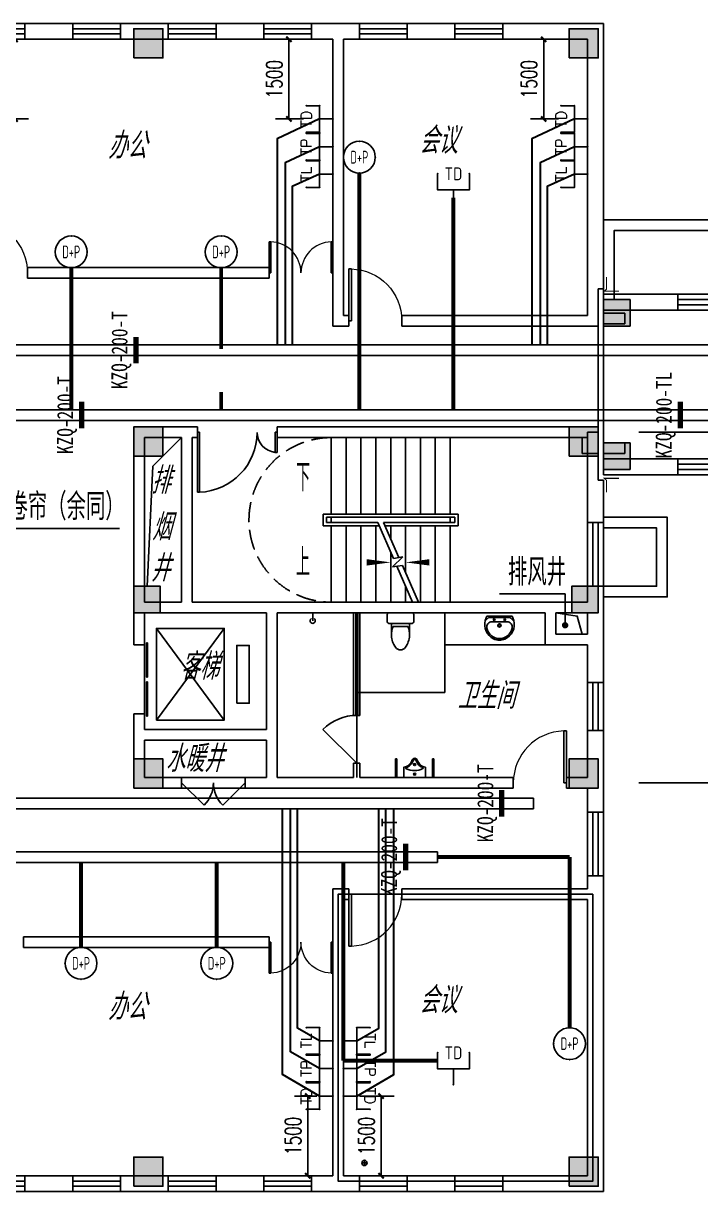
# Model space of a CAD drawing. Extents: x 1398449 to 2142961, y 256969 to 1032940.
# Drawn here: x 1615961 to 1628720, y 708669 to 730669 of the extents above; entities that cross this region are included whole.
import ezdxf
from ezdxf.enums import TextEntityAlignment as Align

# ---------------------------------------------------------------- set-up
doc = ezdxf.new("R2010")
doc.units = 0
doc.header["$LTSCALE"] = 1500
doc.header["$PDSIZE"] = 50
doc.linetypes.add('DASH', pattern=[0.35, 0.25, -0.1])
for name, color, linetype in [('1-建筑底图', 8, 'Continuous'), ('CABLETRAY_PDS', 6, 'Continuous'), ('EQUIP-通讯', 3, 'Continuous'), ('TEL_DIM', 3, 'Continuous'), ('WIRE-综合布线', 5, 'Continuous'), ('光纤点位', 3, 'Continuous'), ('内网桥架', 1, 'Continuous'), ('抗震支吊架', 2, 'Continuous'), ('排水', 153, 'Continuous'), ('洁具', 7, 'Continuous'), ('红机电话', 3, 'Continuous'), ('蓝机电话', 3, 'Continuous')]:
    doc.layers.add(name, color=color, linetype=linetype)
doc.layers.add('内网线路', color=1, linetype='Continuous', lineweight=30)
doc.styles.add('_TCH_DIM', font='SIMPLEX', dxfattribs={"bigfont": 'GBCBIG'})
doc.styles.add('_TCH_DIM_T3', font='SIMPLEX', dxfattribs={"width": 0.705882, "bigfont": 'GBCBIG'})
doc.styles.add('_TEL_ATTDEF', font='GBENOR', dxfattribs={"width": 0.8, "height": 3, "bigfont": 'GBCBIG'})
doc.styles.add('_TEL_DIM', font='SIMPLEX', dxfattribs={"width": 0.8, "height": 3.5, "bigfont": 'HZTXT'})
doc.styles.add('A_DIM', font='simplex.shx', dxfattribs={"width": 0.7, "bigfont": 'gbcbig.shx'})
doc.styles.add('kzcad', font='', dxfattribs={"width": 0.8})
doc.styles.get("Standard").update_dxf_attribs({"font": 'gbeitc.shx', "bigfont": 'gbcbig.shx'})
doc.styles.get('kzcad').set_extended_font_data('SimSun')
doc.linetypes.add('JIEDI', pattern='A,1.25,-0.25,0.25,-0.25,0.625,["/",Standard,S=0.6,R=0,X=0,Y=-0.3],0.625,-0.25,0.25,-0.25', length=4)
doc.dimstyles.new('_TCH_ARCH&&100', dxfattribs={"dimtxt": 297.5, "dimasz": 100, "dimexe": 250, "dimexo": 300, "dimgap": 126.25, "dimtad": 1, "dimdec": 0, "dimzin": 0, "dimdsep": 46, "dimtxsty": '_TCH_DIM_T3', "dimblk": 'ARCHTICK', "dimcen": 0.09, "dimclrt": 7, "dimazin": 2, "dimtfac": 1, "dimtdec": 0, "dimtix": 1, "dimtmove": 2, "dimatfit": 3, "dimfxl": 1, "dimtolj": 1, "dimtzin": 0, "dimarcsym": 0})

# ---------------------------------------------------------------- blocks, each defined once
blk = doc.blocks.new('JB-LinYuTou')
blk.add_line((0, 0), (0, -150))
blk.add_arc((0, -150), 50, 120, 60)
blk = doc.blocks.new('_E6')
for p, q in [((240, 0), (-240, 0)), ((-237, 0), (239, 0)), ((240, 0), (270, -79)), ((-213, -36), (-271, -91)), ((-240, 0), (-270, -79)), ((-179, -23), (181, -23)), ((141, -105), (-141, -105)), ((-141, -105), (141, -105)), ((217, -37), (274, -95))]:
    blk.add_line(p, q)
for centre, radius in [((-99, -65), 16.3), ((2, -172), 31.6), ((2, -172), 23), ((101, -65), 16.3)]:
    blk.add_circle(centre, radius)
for centre, radius, start, end in [((28, -152), 307, 166.1751, 244.7296), ((-141, -205), 100, 90, 190.5602), ((-179, -73), 50, 90, 133.181), ((-28, -152), 307, 297.0639, 13.8249), ((141, -205), 100, 349.4398, 90), ((181, -73), 50, 44.5607, 90), ((0, -179), 243, 190.5602, 349.4398), ((0, -201), 250, 245.8071, 296.4628), ((28, -152), 307, 266.589, 266.5936)]:
    blk.add_arc(centre, radius, start, end)
at = {"width": 0.8, "flags": 9}
for tag in ['XSIZE', 'YSIZE']:
    blk.add_attdef(tag, (0, 0), '', height=0.5, dxfattribs=at)
blk = doc.blocks.new('ng')
at = {"layer": '排水'}
for p, q in [((345991, 781358), (346091, 781358)), ((346041, 781408), (346041, 781308))]:
    blk.add_line(p, q, dxfattribs=at)
blk.add_circle((346041, 781358), 50, dxfattribs=at)
blk = doc.blocks.new('雨水管222')
at = {"layer": '排水', "xscale": -1}
blk.add_blockref('ng', (899378, -478997), dxfattribs=at)
blk = doc.blocks.new('$plan$00002826')
at = {"layer": '洁具', "color": 7}
blk.add_line((-260, -140), (-260, 140), dxfattribs=at)
at = {"layer": '洁具'}
blk.add_line((-200, 170), (-200, -170), dxfattribs=at)
blk.add_lwpolyline([(-650, 92, 0.537872), (-650, -92, 0.149947), (-430, -170), (-200, -170), (-200, -220, 0.414214), (-170, -250), (-30, -250, 0.414214), (0, -220), (0, 220, 0.414214), (-30, 250), (-170, 250, 0.414214), (-200, 220), (-200, 170), (-430, 170, 0.149947)], format="xyb", close=True, dxfattribs=at)
at = {"layer": '洁具', "color": 7}
for centre, start, end in [((-413, -227), 67.4505, 91.4725), ((-413, 227), 268.6339, 292.5495)]:
    blk.add_arc(centre, 398, start, end, dxfattribs=at)
blk = doc.blocks.new('$TCHSYS$WIN2D')
for p, q in [((-0.5, 0.5), (0.5, 0.5)), ((-0.5, 0.5), (-0.5, -0.5)), ((0.5, 0.5), (0.5, -0.5)), ((0.5, 0.1667), (-0.5, 0.1667)), ((0.5, -0.1667), (-0.5, -0.1667)), ((-0.5, -0.5), (0.5, -0.5))]:
    blk.add_line(p, q)
blk = doc.blocks.new('$DorLib2D$00000001')
for p, q in [((0.45, 0.975), (0.5, 0.975)), ((0.45, 0), (0.45, 0.975)), ((0.5, 0), (0.5, 0.975)), ((0.5, 0), (0.45, 0))]:
    blk.add_line(p, q)
at = {"lineweight": 13}
blk.add_arc((0.475, 0), 0.975, 91.4693, 180, dxfattribs=at)
blk = doc.blocks.new('$DorLib2D$00000225')
at = {"color": 0}
for p, q in [((0.475, -0.001), (0.475, 0.752)), ((0.475, 0.752), (0.5, 0.752)), ((0.5, -0.001), (0.5, 0.752)), ((-0.5, 0), (-0.5, 0.252)), ((-0.475, 0.252), (-0.5, 0.252)), ((-0.475, 0), (-0.475, 0.252)), ((-0.475, 0), (-0.5, 0)), ((0.475, -0.001), (0.5, -0.001))]:
    blk.add_line(p, q, dxfattribs=at)
for centre, radius, start, end in [((0.505, -0.002), 0.755, 92.2493, 179.7238), ((-0.501, 0.003), 0.251, 359.7899, 84.0974)]:
    blk.add_arc(centre, radius, start, end, dxfattribs=at)
blk = doc.blocks.new('$DorLib2D$00000002')
for p, q in [((-0.5, 0), (-0.5, 0.4875)), ((-0.475, 0.4875), (-0.5, 0.4875)), ((-0.475, 0), (-0.475, 0.4875)), ((0.475, 0), (0.475, 0.4875)), ((0.475, 0.4875), (0.5, 0.4875)), ((0.5, 0), (0.5, 0.4875)), ((-0.5, 0), (-0.475, 0)), ((0.5, 0), (0.475, 0))]:
    blk.add_line(p, q)
at = {"lineweight": 13}
for centre, start, end in [((-0.4875, 0), 0, 88.53072), ((0.4875, 0), 91.46928, 180)]:
    blk.add_arc(centre, 0.4875, start, end, dxfattribs=at)
blk = doc.blocks.new('$DorLib2D$00000116')
at = {"color": 0}
for p, q in [((-0.5, 0), (-0.146, 0.354)), ((0.5, 0), (0.146, 0.354))]:
    blk.add_line(p, q, dxfattribs=at)
for centre, start, end in [((-0.5, 0), 0, 45), ((0.5, 0), 135, 180)]:
    blk.add_arc(centre, 0.5, start, end, dxfattribs=at)
blk = doc.blocks.new('$DORLIB2D$00000127')
at = {"color": 0}
for points in [[(-0.533, 0.795), (-0.533, 0.69)], [(-0.033, 0.795), (-0.533, 0.795)], [(-0.033, 0.69), (-0.533, 0.69)], [(-0.033, 0.795), (-0.033, 0.69)], [(0.533, 0.795), (0.033, 0.795)], [(0.033, 0.795), (0.033, 0.69)], [(0.533, 0.69), (0.033, 0.69)], [(0.533, 0.795), (0.533, 0.69)], [(0.5, 0.5), (-0.5, 0.5)]]:
    blk.add_lwpolyline(points, dxfattribs=at)
blk = doc.blocks.new('$lvtry$00000222')
at = {"color": 0, "elevation": 0}
blk.add_lwpolyline([(-205, -191), (-205, 0), (205, 0), (205, -191, 0.268068), (51, -323, -0.317765), (0, -360, -0.317765), (-51, -323, 0.268068)], format="xyb", close=True, dxfattribs=at)
at = {"color": 0}
for centre in [(0, -60, 0), (0, -242, 0)]:
    blk.add_circle(centre, 20, dxfattribs=at)
for centre, radius, start, end in [((-152, -175, 0), 10, 114.1084, 248.1394), ((5, -526, 0), 395, 66.6675, 114.1084), ((-243, -401, 0), 233, 19.2639, 68.1394), ((243, -401, 0), 233, 110.4941, 160.7361), ((158, -173, 0), 10, 290.4941, 66.6675), ((0, -316, 0), 24, 199.2639, 269.4998), ((0, -316, 0), 24, 270.5002, 340.7361)]:
    blk.add_arc(centre, radius, start, end, dxfattribs=at)
for p in [(0, -60, 0), (0, -242, 0)]:
    blk.add_point(p, dxfattribs=at)
blk = doc.blocks.new('$DorLib2D$00000114')
at = {"color": 0}
blk.add_line((0.5, 0), (-0.207, 0.707), dxfattribs=at)
blk.add_arc((0.5, 0), 1, 135, 180, dxfattribs=at)
blk = doc.blocks.new('1-二层建筑底图')
at = {"layer": '1-建筑底图'}
h = blk.add_hatch(color=256, dxfattribs=at)
h.dxf.hatch_style = 1
h.paths.add_polyline_path([(1618041, 730019.3), (1618591, 730019.3), (1618591, 730569.3), (1618041, 730569.3)])
h = blk.add_hatch(color=256, dxfattribs=at)
h.dxf.hatch_style = 1
h.paths.add_polyline_path([(1626241, 730019.3), (1626791, 730019.3), (1626791, 730569.3), (1626241, 730569.3)])
h = blk.add_hatch(color=256, dxfattribs=at)
h.dxf.hatch_style = 1
h.paths.add_polyline_path([(1626891, 724969.3), (1627391, 724969.3), (1627391, 725469.3), (1626891, 725469.3)])
h = blk.add_hatch(color=256, dxfattribs=at)
h.dxf.hatch_style = 1
h.paths.add_polyline_path([(1618041, 722519.3), (1618591, 722519.3), (1618591, 723069.3), (1618041, 723069.3)])
h = blk.add_hatch(color=256, dxfattribs=at)
h.dxf.hatch_style = 1
h.paths.add_polyline_path([(1626241, 722519.3), (1626791, 722519.3), (1626791, 723069.3), (1626241, 723069.3)])
h = blk.add_hatch(color=256, dxfattribs=at)
h.dxf.hatch_style = 1
h.paths.add_polyline_path([(1626891, 722269.3), (1627391, 722269.3), (1627391, 722769.3), (1626891, 722769.3)])
h = blk.add_hatch(color=256, dxfattribs=at)
h.dxf.hatch_style = 1
h.paths.add_polyline_path([(1618041, 719569.3), (1618541, 719569.3), (1618541, 720069.3), (1618041, 720069.3)])
h = blk.add_hatch(color=256, dxfattribs=at)
h.dxf.hatch_style = 1
h.paths.add_polyline_path([(1626291, 719569.3), (1626791, 719569.3), (1626791, 720069.3), (1626291, 720069.3)])
h = blk.add_hatch(color=256, dxfattribs=at)
h.dxf.hatch_style = 1
h.paths.add_polyline_path([(1618041, 716269.3), (1618591, 716269.3), (1618591, 716819.3), (1618041, 716819.3)])
h = blk.add_hatch(color=256, dxfattribs=at)
h.dxf.hatch_style = 1
h.paths.add_polyline_path([(1626241, 716269.3), (1626791, 716269.3), (1626791, 716819.3), (1626241, 716819.3)])
h = blk.add_hatch(color=256, dxfattribs=at)
h.dxf.hatch_style = 1
h.paths.add_polyline_path([(1618041, 708769.3), (1618591, 708769.3), (1618591, 709319.3), (1618041, 709319.3)])
h = blk.add_hatch(color=256, dxfattribs=at)
h.dxf.hatch_style = 1
h.paths.add_polyline_path([(1626241, 708769.3), (1626791, 708769.3), (1626791, 709319.3), (1626241, 709319.3)])
for p, q in [((1616891, 730669.3), (1615991, 730669.3)), ((1615991, 730669.3), (1615991, 730369.3)), ((1616891, 730369.3), (1616891, 730669.3)), ((1618691, 730669.3), (1617791, 730669.3)), ((1617791, 730669.3), (1617791, 730369.3)), ((1618691, 730369.3), (1618691, 730669.3)), ((1620491, 730669.3), (1619591, 730669.3)), ((1619591, 730669.3), (1619591, 730369.3)), ((1620491, 730369.3), (1620491, 730669.3)), ((1621891, 730669.3), (1621391, 730669.3)), ((1621391, 730669.3), (1621391, 730369.3)), ((1622291, 730669.3), (1621891, 730669.3)), ((1622291, 730369.3), (1622291, 730669.3)), ((1624091, 730669.3), (1623191, 730669.3)), ((1623191, 730669.3), (1623191, 730369.3)), ((1624091, 730369.3), (1624091, 730669.3)), ((1626891, 730669.3), (1624991, 730669.3)), ((1624991, 730669.3), (1624991, 730369.3)), ((1626891, 725669.3), (1626891, 730669.3)), ((1615991, 730369.3), (1616891, 730369.3)), ((1617791, 730369.3), (1618691, 730369.3)), ((1619591, 730369.3), (1620491, 730369.3)), ((1621391, 730369.3), (1621791, 730369.3)), ((1621791, 726069.3), (1621791, 730369.3)), ((1621991, 730369.3), (1622291, 730369.3)), ((1621991, 725969.3), (1621991, 730369.3)), ((1623191, 730369.3), (1624091, 730369.3)), ((1624991, 730369.3), (1626591, 730369.3)), ((1626591, 725669.3), (1626591, 730369.3)), ((1620591, 726069.3), (1616038.2, 726069.3)), ((1616038.2, 726069.3), (1616038.2, 725869.3)), ((1620591, 725869.3), (1620591, 726069.3)), ((1621791, 726069.3), (1621791, 725869.3)), ((1616038.2, 725869.3), (1620591, 725869.3)), ((1621791, 724969.3), (1621791, 725869.3)), ((1621991, 725169.3), (1621991, 725969.3)), ((1626591, 725669.3), (1626591, 725169.3)), ((1626791, 725669.3), (1626791, 724969.3)), ((1626791, 725669.3), (1626891, 725669.3)), ((1628291, 725569.3), (1626891, 725569.3)), ((1626891, 725569.3), (1626891, 725269.3)), ((1628291, 725269.3), (1628291, 725569.3)), ((1622091, 725169.3), (1621991, 725169.3)), ((1622091, 724969.3), (1622091, 725169.3)), ((1626591, 725169.3), (1623091, 725169.3)), ((1623091, 725169.3), (1623091, 724969.3)), ((1626891, 725269.3), (1628291, 725269.3)), ((1627291, 725209.3), (1626891, 725209.3)), ((1626891, 725009.3), (1626891, 725209.3)), ((1627291, 725009.3), (1627291, 725209.3)), ((1621791, 724969.3), (1622091, 724969.3)), ((1623091, 724969.3), (1626791, 724969.3)), ((1626791, 723069.3), (1626791, 725010.9)), ((1627291, 725009.3), (1626891, 725009.3)), ((1626891, 724969.3), (1626891, 722769.3)), ((1619041, 723069.3), (1618041, 723069.3)), ((1618041, 719669.3), (1618041, 723069.3)), ((1619241, 723069.3), (1619041, 723069.3)), ((1619241, 722869.3), (1619241, 723069.3)), ((1626791, 723069.3), (1620741, 723069.3)), ((1620741, 723069.3), (1620741, 722869.3)), ((1626791, 722969.3), (1626591, 722969.3)), ((1626591, 722969.3), (1626591, 722069.3)), ((1626791, 722969.3), (1626591, 722969.3)), ((1626791, 723069.3), (1626791, 722069.3)), ((1626791, 722769.3), (1626791, 722969.3)), ((1627555.9, 722969.3), (1629055.9, 722969.3)), ((1618941, 722869.3), (1618241, 722869.3)), ((1618241, 719769.3), (1618241, 722869.3)), ((1618941, 719769.3), (1618941, 722869.3)), ((1619141, 719769.3), (1619141, 722869.3)), ((1619141, 722869.3), (1619241, 722869.3)), ((1620741, 722869.3), (1626491, 722869.3)), ((1624001, 722869.3), (1621761, 722869.3)), ((1621761, 721429.3), (1621761, 722869.3)), ((1622041, 721429.3), (1622041, 722869.3)), ((1622321, 721429.3), (1622321, 722869.3)), ((1622601, 721429.3), (1622601, 722869.3)), ((1622881, 721429.3), (1622881, 722869.3)), ((1623161, 721429.3), (1623161, 722869.3)), ((1623441, 721429.3), (1623441, 722869.3)), ((1623721, 721429.3), (1623721, 722869.3)), ((1624001, 721429.3), (1624001, 722869.3)), ((1626591, 722869.3), (1624001, 722869.3)), ((1624001, 722869.3), (1624001, 721429.3)), ((1626491, 722569.3), (1626491, 722869.3)), ((1626591, 719769.3), (1626591, 722869.3)), ((1626791, 722769.3), (1626791, 722769.3)), ((1626791, 722769.3), (1626791, 722569.3)), ((1626891, 722769.3), (1627291, 722769.3)), ((1626891, 722769.3), (1626891, 722569.3)), ((1627291, 722769.3), (1627291, 722569.3)), ((1626491, 722569.3), (1626791, 722569.3)), ((1626891, 722569.3), (1627291, 722569.3)), ((1628291, 722469.3), (1626891, 722469.3)), ((1626891, 722469.3), (1626891, 722169.3)), ((1628291, 722169.3), (1628291, 722469.3)), ((1626591, 722069.3), (1626591, 721269.3)), ((1626891, 722069.3), (1626791, 722069.3)), ((1626891, 722169.3), (1628291, 722169.3)), ((1626891, 721269.3), (1626891, 722069.3)), ((1621611, 721429.3), (1621611, 721209.3)), ((1624151, 721429.3), (1621611, 721429.3)), ((1624151, 721209.3), (1624151, 721429.3)), ((1621611, 721209.3), (1622664.7, 721209.3)), ((1621671, 721369.3), (1621671, 721269.3)), ((1624091, 721369.3), (1621671, 721369.3)), ((1621671, 721269.3), (1622638.4, 721269.3)), ((1624001, 721369.3), (1621761, 721369.3)), ((1621761, 721269.3), (1621761, 721369.3)), ((1621761, 721269.3), (1622638.4, 721269.3)), ((1621761, 721209.3), (1621761, 719769.3)), ((1622041, 721209.3), (1622041, 719769.3)), ((1622321, 721209.3), (1622321, 719769.3)), ((1622601, 721209.3), (1622601, 719769.3)), ((1622638.4, 721269.3), (1622933.8, 720593.9)), ((1622747.6, 721269.3), (1624001, 721269.3)), ((1622747.6, 721269.3), (1623036.2, 720609.4)), ((1622747.6, 721269.3), (1624091, 721269.3)), ((1622773.8, 721209.3), (1624151, 721209.3)), ((1622881, 721209.3), (1622881, 720964.3)), ((1623161, 721209.3), (1623161, 720324)), ((1623441, 721209.3), (1623441, 719769.3)), ((1623721, 721209.3), (1623721, 719769.3)), ((1624001, 721369.3), (1624001, 721269.3)), ((1624001, 721209.3), (1624001, 719769.3)), ((1624001, 721209.3), (1624001, 719769.3)), ((1624091, 721269.3), (1624091, 721369.3)), ((1626591, 721269.3), (1626891, 721269.3)), ((1615620.8, 721159.6), (1617771.5, 721159.6)), ((1622881, 720714.7), (1622881, 719769.3)), ((1623110.2, 720620.6), (1622915.5, 720435.1)), ((1622933.8, 720593.9), (1623110.2, 720620.6)), ((1622915.5, 720435.1), (1623100.2, 720463.1)), ((1622997.8, 720447.5), (1623294.4, 719769.3)), ((1623100.2, 720463.1), (1623403.5, 719769.3)), ((1623161, 720074.4), (1623161, 719769.3)), ((1626891, 720069.3), (1626591, 720069.3)), ((1626591, 720069.3), (1626591, 719769.3)), ((1626891, 719669.3), (1626891, 720069.3)), ((1626166.9, 719925.5), (1624931.8, 719925.5)), ((1626166.9, 719334.3), (1626166.9, 719925.5)), ((1618041, 719669.3), (1618041, 718963.8)), ((1618941, 719769.3), (1618241, 719769.3)), ((1620641, 719769.3), (1619141, 719769.3)), ((1622241, 719769.3), (1620641, 719769.3)), ((1621761, 719769.3), (1623294.4, 719769.3)), ((1625891, 719769.3), (1622241, 719769.3)), ((1623403.5, 719769.3), (1624001, 719769.3)), ((1624001, 719769.3), (1626591, 719769.3)), ((1626591, 719769.3), (1625891, 719769.3)), ((1626891, 719069.3), (1626891, 719669.3)), ((1619041, 719569.3), (1618241, 719569.3)), ((1618241, 718963.8), (1618241, 719569.3)), ((1620541, 719569.3), (1619041, 719569.3)), ((1620541, 717369.3), (1620541, 719569.3)), ((1620741, 717269.3), (1620741, 719569.3)), ((1622181, 719569.3), (1620741, 719569.3)), ((1622301, 719569.3), (1622181, 719569.3)), ((1622241, 719569.3), (1622241, 716469.3)), ((1625791, 719569.3), (1622301, 719569.3)), ((1623901, 718069.3), (1623901, 719569.3)), ((1625791, 718969.3), (1625791, 719569.3)), ((1625991, 719169.3), (1625991, 719569.3)), ((1626591, 719569.3), (1625991, 719569.3)), ((1626591, 719169.3), (1626591, 719569.3)), ((1619746, 717547.7), (1618466, 719274.2)), ((1618466, 717547.7), (1619746, 719274.2)), ((1618041, 718963.8), (1618241, 718963.8)), ((1626591, 718969.3), (1625791, 718969.3)), ((1626591, 719169.3), (1625991, 719169.3)), ((1626591, 718969.3), (1626591, 718256.1)), ((1626891, 718256.1), (1626891, 719069.3)), ((1626591, 718256.1), (1626891, 718256.1)), ((1623901, 718069.3), (1622241, 718069.3)), ((1618241, 717663.8), (1618041, 717663.8)), ((1618041, 717663.8), (1618041, 717269.3)), ((1618241, 717369.3), (1618241, 717663.8)), ((1618041, 716269.3), (1618041, 717269.3)), ((1620541, 717369.3), (1618241, 717369.3)), ((1620741, 716469.3), (1620741, 717269.3)), ((1626891, 717356.1), (1626591, 717356.1)), ((1626591, 717356.1), (1626591, 716469.3)), ((1626891, 716369.3), (1626891, 717356.1)), ((1618241, 716469.3), (1618241, 717169.3)), ((1620541, 717169.3), (1618241, 717169.3)), ((1620541, 716469.3), (1620541, 717169.3)), ((1622970.4, 716469.3), (1622970.4, 716819.3)), ((1622970.4, 716819.3), (1622995.4, 716819.3)), ((1622995.4, 716469.3), (1622995.4, 716819.3)), ((1623670.4, 716469.3), (1623670.4, 716819.3)), ((1623670.4, 716819.3), (1623695.4, 716819.3)), ((1623695.4, 716469.3), (1623695.4, 716819.3)), ((1622301, 716737.4), (1622181, 716737.4)), ((1622181, 716737.4), (1622181, 716469.3)), ((1622301, 716469.3), (1622301, 716737.4)), ((1618941, 716469.3), (1618241, 716469.3)), ((1620141, 716469.3), (1618941, 716469.3)), ((1618941, 716269.3), (1618941, 716469.3)), ((1620541, 716469.3), (1620141, 716469.3)), ((1620141, 716469.3), (1620141, 716269.3)), ((1622181, 716469.3), (1620741, 716469.3)), ((1625191, 716469.3), (1622301, 716469.3)), ((1622970.4, 716469.3), (1622995.4, 716469.3)), ((1623670.4, 716469.3), (1623695.4, 716469.3)), ((1625191, 716269.3), (1625191, 716469.3)), ((1626591, 716469.3), (1626191, 716469.3)), ((1626191, 716469.3), (1626191, 716269.3)), ((1626891, 715813.4), (1626891, 716369.3)), ((1627555.9, 716369.3), (1629055.9, 716369.3)), ((1618041, 716269.3), (1618941, 716269.3)), ((1620141, 716269.3), (1618941, 716269.3)), ((1620141, 716269.3), (1620641, 716269.3)), ((1622241, 716269.3), (1620641, 716269.3)), ((1622241, 716269.3), (1625191, 716269.3)), ((1626191, 716269.3), (1626591, 716269.3)), ((1626591, 716269.3), (1626591, 715813.4)), ((1626591, 715813.4), (1626891, 715813.4)), ((1626891, 714613.4), (1626591, 714613.4)), ((1626591, 714613.4), (1626591, 714369.3)), ((1626891, 714269.3), (1626891, 714613.4)), ((1622091, 714369.3), (1621791, 714369.3)), ((1621791, 714369.3), (1621791, 713469.3)), ((1622091, 714169.3), (1622091, 714369.3)), ((1626591, 714369.3), (1623091, 714369.3)), ((1623091, 714369.3), (1623091, 714169.3)), ((1621991, 714169.3), (1622091, 714169.3)), ((1621991, 714169.3), (1621991, 713369.3)), ((1623091, 714169.3), (1626591, 714169.3)), ((1626591, 708969.3), (1626591, 714169.3)), ((1626891, 708669.3), (1626891, 714269.3)), ((1620591, 713469.3), (1615960.6, 713469.3)), ((1615960.6, 713469.3), (1615960.6, 713269.3)), ((1620591, 713269.3), (1620591, 713469.3)), ((1621791, 713469.3), (1621791, 713269.3)), ((1615960.6, 713269.3), (1620591, 713269.3)), ((1621791, 713269.3), (1621791, 708969.3)), ((1621991, 713369.3), (1621991, 708969.3)), ((1616891, 708969.3), (1615991, 708969.3)), ((1615991, 708969.3), (1615991, 708669.3)), ((1616891, 708669.3), (1616891, 708969.3)), ((1618691, 708969.3), (1617791, 708969.3)), ((1617791, 708969.3), (1617791, 708669.3)), ((1618691, 708669.3), (1618691, 708969.3)), ((1620491, 708969.3), (1619591, 708969.3)), ((1619591, 708969.3), (1619591, 708669.3)), ((1620491, 708669.3), (1620491, 708969.3)), ((1621791, 708969.3), (1621391, 708969.3)), ((1621391, 708969.3), (1621391, 708669.3)), ((1622291, 708969.3), (1621991, 708969.3)), ((1622291, 708669.3), (1622291, 708969.3)), ((1624091, 708969.3), (1623191, 708969.3)), ((1623191, 708969.3), (1623191, 708669.3)), ((1624091, 708669.3), (1624091, 708969.3)), ((1626591, 708969.3), (1624991, 708969.3)), ((1624991, 708969.3), (1624991, 708669.3)), ((1615991, 708669.3), (1616891, 708669.3)), ((1617791, 708669.3), (1618691, 708669.3)), ((1619591, 708669.3), (1620491, 708669.3)), ((1621391, 708669.3), (1621891, 708669.3)), ((1621891, 708669.3), (1622291, 708669.3)), ((1623191, 708669.3), (1624091, 708669.3)), ((1624991, 708669.3), (1626891, 708669.3))]:
    blk.add_line(p, q, dxfattribs=at)
for points in [[(1618041, 730019.3), (1618591, 730019.3), (1618591, 730569.3), (1618041, 730569.3)], [(1626241, 730019.3), (1626791, 730019.3), (1626791, 730569.3), (1626241, 730569.3)], [(1626891, 724969.3), (1627391, 724969.3), (1627391, 725469.3), (1626891, 725469.3)], [(1618041, 722519.3), (1618591, 722519.3), (1618591, 723069.3), (1618041, 723069.3)], [(1626241, 722519.3), (1626791, 722519.3), (1626791, 723069.3), (1626241, 723069.3)], [(1626891, 722269.3), (1627391, 722269.3), (1627391, 722769.3), (1626891, 722769.3)], [(1618041, 719569.3), (1618541, 719569.3), (1618541, 720069.3), (1618041, 720069.3)], [(1626291, 719569.3), (1626791, 719569.3), (1626791, 720069.3), (1626291, 720069.3)], [(1618466, 717547.7), (1618466, 719274.2), (1619746, 719274.2), (1619746, 717547.7)], [(1619981, 717867.7), (1619981, 718954.2), (1620216, 718954.2), (1620216, 717867.7)], [(1618041, 716269.3), (1618591, 716269.3), (1618591, 716819.3), (1618041, 716819.3)], [(1626241, 716269.3), (1626791, 716269.3), (1626791, 716819.3), (1626241, 716819.3)], [(1626691, 714269.3), (1621891, 714269.3), (1621891, 708869.3), (1626691, 708869.3)], [(1618041, 708769.3), (1618591, 708769.3), (1618591, 709319.3), (1618041, 709319.3)], [(1626241, 708769.3), (1626791, 708769.3), (1626791, 709319.3), (1626241, 709319.3)]]:
    blk.add_lwpolyline(points, close=True, dxfattribs=at)
for points in [[(1634291, 725469.3), (1634291, 726969.3), (1626891, 726969.3), (1626891, 725469.3)], [(1634091, 725469.3), (1634091, 726769.3), (1627091, 726769.3), (1627091, 725469.3)], [(1618291, 720069.3), (1618402.2, 722333.5), (1618941, 722869.3)], [(1626891, 719869.3), (1628091, 719869.3), (1628091, 721369.3), (1626891, 721369.3)], [(1626891, 720069.3), (1627891, 720069.3), (1627891, 721169.3), (1626891, 721169.3)], [(1625791, 719569.3), (1625791, 718969.3), (1623901, 718969.3), (1623901, 719569.3)], [(1626491, 719169.3), (1626394.8, 719509.1), (1625991, 719569.3)]]:
    blk.add_lwpolyline(points, dxfattribs=at)
at = {"layer": '1-建筑底图', "const_width": 20}
for points in [[(1626947.1, 725890.4), (1626947.1, 725663.5), (1626903.8, 725625.9), (1626947.1, 725626), (1627183.1, 725626)], [(1626947.1, 721837.3), (1626947.1, 722064.2), (1626903.8, 722101.8), (1626947.1, 722101.7), (1627183.1, 722101.7)]]:
    blk.add_lwpolyline(points, dxfattribs=at)
at = {"layer": '1-建筑底图'}
for points in [[(1621621, 722119.3, 0, 0, 0), (1625296, 722119.3, 0, 0, 0), (1625296, 720519.3, 0, 0, 0), (1623161, 720519.3, 0, 120, 0), (1623611, 720519.3, 0, 0, 0)], [(1621621, 720519.3, 0, 0, 0), (1622881, 720519.3, 0, 120, 0), (1622431, 720519.3, 0, 0, 0)]]:
    blk.add_lwpolyline(points, format="xyseb", dxfattribs=at)
at = {"layer": '1-建筑底图', "const_width": 60}
blk.add_lwpolyline([(1626166.9, 719304.3, 1), (1626166.9, 719364.3, 1)], format="xyb", close=True, dxfattribs=at)
at = {"layer": '1-建筑底图', "linetype": 'DASH'}
blk.add_arc((1621761, 721319.3), 1550, 90, 270, dxfattribs=at)
at = {"layer": '1-建筑底图'}
for name, p, xscale, yscale, zscale, rotation in [('$TCHSYS$WIN2D', (1615541, 730519.3), 900, 300, 900, 180), ('$TCHSYS$WIN2D', (1617341, 730519.3), 900, 300, 900, 180), ('$TCHSYS$WIN2D', (1619141, 730519.3), 900, 300, 900, 180), ('$TCHSYS$WIN2D', (1620941, 730519.3), 900, 300, 900, 180), ('$TCHSYS$WIN2D', (1622741, 730519.3), 900, 300, 900, 180), ('$TCHSYS$WIN2D', (1624541, 730519.3), 900, 300, 900, 180), ('$TCHSYS$WIN2D', (1630741, 725419.3), -4900.000000000058, 300, -4900.000000000058, 179.9999999898613), ('$DorLib2D$00000225', (1619991, 722969.3), 1500, 1500, 200, 180), ('$TCHSYS$WIN2D', (1630741, 722319.3), -4900.000003879715, 300, 4900.000003879715, 179.9999999207205), ('$TCHSYS$WIN2D', (1626741, 720669.3), 1200, 300, 1200, 90), ('$TCHSYS$WIN2D', (1622241, 718603.4), 1931.930024386034, 120, 1931.930024386034, 90), ('$DORLIB2D$00000127', (1618141, 718313.8), -1300, 200, 200, 270), ('$TCHSYS$WIN2D', (1626741, 717806.1), -900, 300, -900, 90), ('$DorLib2D$00000114', (1622241, 717187.4), -900, 900, -900, 90), ('$DorLib2D$00000116', (1619541, 716369.3), 1200, 1200, 200, 180.0000000000026), ('$TCHSYS$WIN2D', (1626741, 715213.4), -1200, 300, 1200, 270), ('$DorLib2D$00000001', (1622591, 714269.3), 1000, 1000, 1000, 180), ('$DorLib2D$00000002', (1621191, 713369.3), -1200, 1200, -1200, 180), ('$TCHSYS$WIN2D', (1615541, 708819.3), 900, 300, -900, 180), ('$TCHSYS$WIN2D', (1617341, 708819.3), 900, 300, -900, 180), ('$TCHSYS$WIN2D', (1619141, 708819.3), 900, 300, -900, 180), ('$TCHSYS$WIN2D', (1620941, 708819.3), 900, 300, -900, 180), ('$TCHSYS$WIN2D', (1622741, 708819.3), 900, 300, -900, 180), ('$TCHSYS$WIN2D', (1624541, 708819.3), 900, 300, -900, 180)]:
    blk.add_blockref(name, p, dxfattribs=dict(at, xscale=xscale, yscale=yscale, zscale=zscale, rotation=rotation))
for name, p in [('雨水管222', (1069049.3, 406849)), ('JB-LinYuTou', (1621411, 719569.3))]:
    blk.add_blockref(name, p, dxfattribs=at)
for name, p, xscale, yscale, zscale in [('$DorLib2D$00000001', (1615538.2, 725969.3), -1000, 1000, 1000), ('$DorLib2D$00000002', (1621191, 725969.3), 1200, 1200, -1200), ('$DorLib2D$00000001', (1622591, 725069.3), -1000, 1000, 1000), ('$DorLib2D$00000001', (1625691, 716369.3), 1000, 1000, -1000)]:
    blk.add_blockref(name, p, dxfattribs=dict(at, xscale=xscale, yscale=yscale, zscale=zscale))
for name, p, rotation in [('$plan$00002826', (1623065.2, 719569.3), 90), ('$lvtry$00000222', (1623332.9, 716469.3, 0), 179.999999999212)]:
    blk.add_blockref(name, p, dxfattribs=dict(at, rotation=rotation))
at = {"layer": '1-建筑底图', "xscale": -1}
blk.add_blockref('_E6', (1624930.8, 719504.9), dxfattribs=at)
at = {"layer": '1-建筑底图'}
for s, p in [('办公', (1617553.2, 728118.6)), ('会议', (1623417, 728218.1)), ('排', (1618364.5, 721810.2)), ('烟', (1618380.4, 720933.5)), ('井', (1618356.5, 720159.9)), ('客梯', (1618915, 718310.9)), ('卫生间', (1624137.9, 717760.2)), ('水暖井', (1618638.4, 716574.7)), ('会议', (1623417, 712028.1)), ('会议', (1623417, 712028.1)), ('办公', (1617553.2, 711900.7))]:
    blk.add_text(s, height=500, dxfattribs=at).set_placement(p)
at = {"layer": '1-建筑底图', "style": 'A_DIM', "width": 0.7}
for s, p in [('下', (1621098.9, 721856.8)), ('上', (1621096, 720256.8))]:
    blk.add_text(s, height=525, dxfattribs=at).set_placement(p)
at = {"layer": '1-建筑底图', "style": '_TCH_DIM'}
for s, p in [('防火卷帘（余同）', (1614951.5, 721317.1)), ('排风井', (1625089.3, 720083))]:
    blk.add_text(s, height=506.38, dxfattribs=at).set_placement(p)
blk = doc.blocks.new('$equip_U$00000080(win7-PC-hzk)')
blk.add_circle((0, 0.5), 0.5)
for p in [(0, 0.999), (-0.5, 0.5), (0.5, 0.5)]:
    blk.add_point(p)
at = {"color": 7, "style": '_TEL_DIM', "width": 0.7}
blk.add_attdef('$TEXT$', text='', height=0.4, dxfattribs=at).set_placement((0, 0.5), align=Align.MIDDLE_CENTER)
at = {"color": 7, "style": '_TEL_DIM', "flags": 1}
for tag in ['A', 'REMARK']:
    blk.add_attdef(tag, text='', height=0.00002, dxfattribs=at).set_placement((0, 0), align=Align.MIDDLE_CENTER)
blk = doc.blocks.new('$equip$00002670')
for p, q in [((-0.5, 0.499), (-0.5, 0.999)), ((0.5, 0.999), (0.5, 0.499)), ((0.5, 0.499), (-0.5, 0.499)), ((0, 0.5), (0, 0))]:
    blk.add_line(p, q)
for p in [(-0.5, 0.999), (0.5, 0.999), (-0.5, 0.499), (0.5, 0.499), (0, 0)]:
    blk.add_point(p)
at = {"color": 7, "style": '_TEL_DIM'}
blk.add_attdef('$TEXT$', text='', height=0.4, dxfattribs=at).set_placement((0, 0.999), align=Align.MIDDLE_CENTER)
at = {"color": 7, "style": '_TEL_DIM', "flags": 1}
blk.add_attdef('A', text='', height=0.000025, dxfattribs=at).set_placement((0, 0), align=Align.MIDDLE_CENTER)
blk = doc.blocks.new('$equip$00001867')
for p, q in [((-0.5, 0.499), (-0.5, 0.999)), ((0.5, 0.999), (0.5, 0.499)), ((0.5, 0.499), (-0.5, 0.499)), ((0, 0.5), (0, 0))]:
    blk.add_line(p, q)
for p in [(-0.5, 0.999), (0.5, 0.999), (-0.5, 0.499), (0.5, 0.499), (0, 0)]:
    blk.add_point(p)
at = {"color": 7, "style": '_TEL_DIM'}
blk.add_attdef('$TEXT$', text='', height=0.4, dxfattribs=at).set_placement((0, 0.999), align=Align.MIDDLE_CENTER)
at = {"color": 7, "style": '_TEL_DIM', "flags": 1}
blk.add_attdef('A', text='', height=0.00002, dxfattribs=at).set_placement((0, 0), align=Align.MIDDLE_CENTER)
blk = doc.blocks.new('_ArchTick')
at = {"color": 0, "linetype": 'ByBlock', "const_width": 0.4}
blk.add_lwpolyline([(-0.5, -0.5), (0.5, 0.5)], dxfattribs=at)
blk = doc.blocks.new('*D1185')
at = {"layer": 'Defpoints', "color": 0, "transparency": 16777216}
for p in [(1620963, 730369), (1621541, 730369), (1621541, 728869)]:
    blk.add_point(p, dxfattribs=at)
at = {"layer": 'TEL_DIM', "color": 0, "lineweight": -2, "transparency": 16777216}
for p, q in [((1621241, 730369), (1620713, 730369)), ((1620963, 728869), (1620963, 730369)), ((1621241, 728869), (1620713, 728869))]:
    blk.add_line(p, q, dxfattribs=at)
at = {"layer": 'TEL_DIM', "color": 0, "lineweight": -2, "transparency": 16777216, "xscale": 100, "yscale": 100, "zscale": 100}
for p, rotation in [((1620963, 730369), 90), ((1620963, 728869), 270)]:
    blk.add_blockref('_ArchTick', p, dxfattribs=dict(at, rotation=rotation))
at = {"layer": 'TEL_DIM', "color": 7, "transparency": 16777216, "insert": (1620688, 729619), "char_height": 297.5, "attachment_point": 5, "rotation": 90, "style": '_TCH_DIM_T3'}
blk.add_mtext('\\A1;1500', dxfattribs=at)
blk = doc.blocks.new('*D1208')
at = {"layer": 'Defpoints', "color": 0, "transparency": 16777216}
for p in [(1621991, 710469), (1622699, 710469), (1621991, 708969)]:
    blk.add_point(p, dxfattribs=at)
at = {"layer": 'TEL_DIM', "color": 0, "lineweight": -2, "transparency": 16777216}
for p, q in [((1622291, 710469), (1622949, 710469)), ((1622699, 708969), (1622699, 710469)), ((1622291, 708969), (1622949, 708969))]:
    blk.add_line(p, q, dxfattribs=at)
at = {"layer": 'TEL_DIM', "color": 0, "lineweight": -2, "transparency": 16777216, "xscale": 100, "yscale": 100, "zscale": 100}
for p, rotation in [((1622699, 710469), 90), ((1622699, 708969), 270)]:
    blk.add_blockref('_ArchTick', p, dxfattribs=dict(at, rotation=rotation))
at = {"layer": 'TEL_DIM', "color": 7, "transparency": 16777216, "insert": (1622424, 709719), "char_height": 297.5, "attachment_point": 5, "rotation": 90, "style": '_TCH_DIM_T3'}
blk.add_mtext('\\A1;1500', dxfattribs=at)
blk = doc.blocks.new('*D1209')
at = {"layer": 'Defpoints', "color": 0, "transparency": 16777216}
for p in [(1621318, 710469), (1621791, 710469), (1621791, 708969)]:
    blk.add_point(p, dxfattribs=at)
at = {"layer": 'TEL_DIM', "color": 0, "lineweight": -2, "transparency": 16777216}
for p, q in [((1621491, 710469), (1621068, 710469)), ((1621318, 708969), (1621318, 710469)), ((1621491, 708969), (1621068, 708969))]:
    blk.add_line(p, q, dxfattribs=at)
at = {"layer": 'TEL_DIM', "color": 0, "lineweight": -2, "transparency": 16777216, "xscale": 100, "yscale": 100, "zscale": 100}
for p, rotation in [((1621318, 710469), 90), ((1621318, 708969), 270)]:
    blk.add_blockref('_ArchTick', p, dxfattribs=dict(at, rotation=rotation))
at = {"layer": 'TEL_DIM', "color": 7, "transparency": 16777216, "insert": (1621043, 709719), "char_height": 297.5, "attachment_point": 5, "rotation": 90, "style": '_TCH_DIM_T3'}
blk.add_mtext('\\A1;1500', dxfattribs=at)
blk = doc.blocks.new('*D1225')
at = {"layer": 'Defpoints', "color": 0, "transparency": 16777216}
for p in [(1614791, 730369), (1615805, 730369), (1614791, 728869)]:
    blk.add_point(p, dxfattribs=at)
at = {"layer": 'TEL_DIM', "color": 0, "lineweight": -2, "transparency": 16777216}
for p, q in [((1615091, 730369), (1616055, 730369)), ((1615805, 728869), (1615805, 730369)), ((1615091, 728869), (1616055, 728869))]:
    blk.add_line(p, q, dxfattribs=at)
at = {"layer": 'TEL_DIM', "color": 0, "lineweight": -2, "transparency": 16777216, "xscale": 100, "yscale": 100, "zscale": 100}
for p, rotation in [((1615805, 730369), 90), ((1615805, 728869), 270)]:
    blk.add_blockref('_ArchTick', p, dxfattribs=dict(at, rotation=rotation))
at = {"layer": 'TEL_DIM', "color": 7, "transparency": 16777216, "insert": (1615530, 729619), "char_height": 297.5, "attachment_point": 5, "rotation": 90, "style": '_TCH_DIM_T3'}
blk.add_mtext('\\A1;1500', dxfattribs=at)
blk = doc.blocks.new('*D1230')
at = {"layer": 'Defpoints', "color": 0, "transparency": 16777216}
for p in [(1625763, 730369), (1626341, 730369), (1626341, 728869)]:
    blk.add_point(p, dxfattribs=at)
at = {"layer": 'TEL_DIM', "color": 0, "lineweight": -2, "transparency": 16777216}
for p, q in [((1626041, 730369), (1625513, 730369)), ((1625763, 728869), (1625763, 730369)), ((1626041, 728869), (1625513, 728869))]:
    blk.add_line(p, q, dxfattribs=at)
at = {"layer": 'TEL_DIM', "color": 0, "lineweight": -2, "transparency": 16777216, "xscale": 100, "yscale": 100, "zscale": 100}
for p, rotation in [((1625763, 730369), 90), ((1625763, 728869), 270)]:
    blk.add_blockref('_ArchTick', p, dxfattribs=dict(at, rotation=rotation))
at = {"layer": 'TEL_DIM', "color": 7, "transparency": 16777216, "insert": (1625488, 729619), "char_height": 297.5, "attachment_point": 5, "rotation": 90, "style": '_TCH_DIM_T3'}
blk.add_mtext('\\A1;1500', dxfattribs=at)

msp = doc.modelspace()

# ---------------------------------------------------------------- linework, layer by layer
at = {"layer": 'CABLETRAY_PDS'}
for p, q in [((1592941, 723392.6), (1641149.5, 723392.6)), ((1641149.5, 723192.6), (1592941, 723192.6)), ((1592941, 715069.3), (1623760.3, 715069.3)), ((1623760.3, 715069.3), (1623760.3, 714869.3)), ((1623760.3, 714869.3), (1592941, 714869.3))]:
    msp.add_line(p, q, dxfattribs=at)
at = {"layer": 'WIRE-综合布线', "linetype": 'Continuous', "const_width": 75}
for points in [[(1622290.6, 723392.6), (1622290.6, 727849.6)], [(1624063.1, 723392.6), (1624063.1, 727386.7)], [(1616862.5, 723392.6), (1616862.5, 726065.6)], [(1619687.1, 724534.3), (1619687.1, 726065.6)], [(1619687.1, 723392.6), (1619687.1, 723725.5)], [(1623760.3, 714969.3), (1626251.2, 714969.3)], [(1626251.2, 711755.4), (1626251.2, 714969.3)], [(1617047.5, 713269.3), (1617047.5, 714869.3)], [(1619605.1, 713269.3), (1619605.1, 714869.3)], [(1621990.9, 711133.4), (1621990.9, 714869.3)], [(1621990.9, 711133.4), (1623763.1, 711133.4)]]:
    msp.add_lwpolyline(points, dxfattribs=at)
at = {"layer": '内网桥架'}
for p, q in [((1593710.1, 724614.8), (1640797.9, 724614.8)), ((1640797.9, 724414.8), (1593710.1, 724414.8)), ((1591909.1, 716081), (1625572.1, 716081)), ((1625572.1, 715881), (1591909.1, 715881)), ((1625572.1, 716081), (1625572.1, 715881))]:
    msp.add_line(p, q, dxfattribs=at)
at = {"layer": '内网线路'}
for points in [[(1621541.5, 728869.3), (1620741.4, 728495.2), (1620741.4, 724614.8)], [(1626341.5, 728869.3), (1625541.4, 728495.2), (1625541.4, 724614.8)], [(1621541.5, 728345.6), (1620894.4, 728041.7), (1620894.4, 724614.8)], [(1626341.5, 728345.6), (1625694.4, 728041.7), (1625694.4, 724614.8)], [(1621541.5, 727831), (1621025.5, 727598.8), (1621025.5, 724614.8)], [(1626341.5, 727831), (1625825.5, 727598.8), (1625825.5, 724614.8)], [(1621541.5, 710469.3), (1620844.9, 710873.7), (1620844.9, 715881)], [(1621541.5, 710989.3), (1620992.6, 711303.6), (1620992.6, 715881)], [(1621541.5, 711507.6), (1621123.6, 711750.7), (1621123.6, 715881)], [(1622240.5, 711507.6), (1622658.4, 711750.7), (1622658.4, 715881)], [(1622240.5, 710989.3), (1622789.4, 711303.6), (1622789.4, 715881)], [(1622240.5, 710469.3), (1622937, 710873.7), (1622937, 715881)]]:
    msp.add_lwpolyline(points, dxfattribs=at)
at = {"layer": '抗震支吊架', "color": 5, "const_width": 100}
for points in [[(1618081.1, 724264.8), (1618081.1, 724764.8)], [(1624972.1, 715731), (1624972.1, 716231)]]:
    msp.add_lwpolyline(points, dxfattribs=at)
at = {"layer": '抗震支吊架', "color": 2, "const_width": 100}
for points in [[(1617056.6, 723042.6), (1617056.6, 723542.6)], [(1628334.7, 723042.6), (1628334.7, 723542.6)], [(1623160.3, 714719.3), (1623160.3, 715219.3)]]:
    msp.add_lwpolyline(points, dxfattribs=at)

# ---------------------------------------------------------------- block references
at = {"layer": '1-建筑底图', "linetype": 'JIEDI'}
msp.add_blockref('1-二层建筑底图', (0, 0), dxfattribs=at)
at = {"layer": 'EQUIP-通讯', "linetype": 'JIEDI'}
ref = msp.add_blockref('$equip_U$00000080(win7-PC-hzk)', (1621990.9, 728149.3), dxfattribs=dict(at, xscale=-600, yscale=600, zscale=600, rotation=270))
ref.add_attrib('$TEXT$', 'D+P', dxfattribs={"layer": '0', "color": 7, "height": 240, "style": '_TEL_ATTDEF', "width": 0.7}).set_placement((1622290.6, 728149.3), align=Align.MIDDLE_CENTER)
ref = msp.add_blockref('$equip$00002670', (1624063.1, 727236.8), dxfattribs=dict(at, xscale=-600, yscale=600, zscale=600))
ref.add_attrib('$TEXT$', 'TD', dxfattribs={"layer": '0', "color": 7, "height": 240, "style": '_TEL_ATTDEF'}).set_placement((1624063.1, 727836.2), align=Align.MIDDLE_CENTER)
ref = msp.add_blockref('$equip_U$00000080(win7-PC-hzk)', (1616562.8, 726365.3), dxfattribs=dict(at, xscale=-600, yscale=600, zscale=600, rotation=270))
ref.add_attrib('$TEXT$', 'D+P', dxfattribs={"layer": '0', "color": 7, "height": 240, "style": '_TEL_ATTDEF', "width": 0.7}).set_placement((1616862.5, 726365.3), align=Align.MIDDLE_CENTER)
ref = msp.add_blockref('$equip_U$00000080(win7-PC-hzk)', (1619387.4, 726365.3), dxfattribs=dict(at, xscale=-600, yscale=600, zscale=600, rotation=270))
ref.add_attrib('$TEXT$', 'D+P', dxfattribs={"layer": '0', "color": 7, "height": 240, "style": '_TEL_ATTDEF', "width": 0.7}).set_placement((1619687.1, 726365.3), align=Align.MIDDLE_CENTER)
ref = msp.add_blockref('$equip_U$00000080(win7-PC-hzk)', (1617347.2, 712969.6), dxfattribs=dict(at, xscale=-600, yscale=600, zscale=600, rotation=90))
ref.add_attrib('$TEXT$', 'D+P', dxfattribs={"layer": '0', "color": 7, "height": 240, "style": '_TEL_ATTDEF', "width": 0.7}).set_placement((1617047.5, 712969.6), align=Align.MIDDLE_CENTER)
ref = msp.add_blockref('$equip_U$00000080(win7-PC-hzk)', (1619904.8, 712969.6), dxfattribs=dict(at, xscale=-600, yscale=600, zscale=600, rotation=90))
ref.add_attrib('$TEXT$', 'D+P', dxfattribs={"layer": '0', "color": 7, "height": 240, "style": '_TEL_ATTDEF', "width": 0.7}).set_placement((1619605.1, 712969.6), align=Align.MIDDLE_CENTER)
ref = msp.add_blockref('$equip_U$00000080(win7-PC-hzk)', (1626550.9, 711455.7), dxfattribs=dict(at, xscale=600.0000000000002, yscale=600.0000000000002, zscale=600.0000000000002, rotation=89.99999999999999))
ref.add_attrib('$TEXT$', 'D+P', dxfattribs={"layer": '0', "color": 7, "height": 240, "style": '_TEL_ATTDEF', "width": 0.7}).set_placement((1626251.2, 711455.7), align=Align.MIDDLE_CENTER)
ref = msp.add_blockref('$equip$00002670', (1624063.1, 710684), dxfattribs=dict(at, xscale=-600, yscale=600, zscale=600))
ref.add_attrib('$TEXT$', 'TD', dxfattribs={"layer": '0', "color": 7, "height": 240, "style": '_TEL_ATTDEF'}).set_placement((1624063.1, 711283.4), align=Align.MIDDLE_CENTER)
at = {"layer": '光纤点位', "xscale": 500, "yscale": 500, "zscale": 500}
for p, rotation in [((1621791, 728869.3), 90), ((1626591, 728869.3), 90), ((1621791, 710469.3), 90), ((1621991, 710469.3), 270)]:
    msp.add_blockref('$equip$00002670', p, dxfattribs=dict(at, rotation=rotation)).add_auto_attribs({'$TEXT$': 'TD'})
at = {"layer": '红机电话', "xscale": 500, "yscale": 500, "zscale": 500}
for p, rotation in [((1621791, 728345.6), 90), ((1626591, 728345.6), 90), ((1621791, 710989.3), 90), ((1621991, 710989.3), 270)]:
    msp.add_blockref('$equip$00001867', p, dxfattribs=dict(at, rotation=rotation)).add_auto_attribs({'$TEXT$': 'TP'})
at = {"layer": '蓝机电话', "xscale": 500, "yscale": 500, "zscale": 500}
for p, rotation in [((1621791, 727831), 90), ((1626591, 727831), 90), ((1621791, 711507.6), 90), ((1621991, 711507.6), 270)]:
    msp.add_blockref('$equip$00001867', p, dxfattribs=dict(at, rotation=rotation)).add_auto_attribs({'$TEXT$': 'TL'})

# ---------------------------------------------------------------- texts
at = {"layer": '抗震支吊架', "color": 5, "style": 'kzcad', "width": 0.8}
for p in [(1617921.1, 724514.8), (1624812.1, 715981)]:
    msp.add_text('KZQ-200-T', height=300, rotation=89.88539, dxfattribs=at).set_placement(p, align=Align.CENTER)
at = {"layer": '抗震支吊架', "color": 2, "style": 'kzcad', "width": 0.8}
for s, p in [('KZQ-200-TL', (1628174.7, 723292.6)), ('KZQ-200-T', (1616896.6, 723292.6)), ('KZQ-200-T', (1623000.3, 714969.3))]:
    msp.add_text(s, height=300, rotation=89.88539, dxfattribs=at).set_placement(p, align=Align.CENTER)

# ---------------------------------------------------------------- dimensions: what is measured, and where the dimension line sits
at = {"layer": 'TEL_DIM'}
for p1, p2, distance, picture, middle in [((1614791, 728869.3), (1614791, 730369.3), -1014, '*D1225', (1615529.9, 729619.3)), ((1621541.5, 728869.3), (1621541.5, 730369.3), 578.5, '*D1185', (1620688, 729619.3)), ((1626341.5, 728869.3), (1626341.5, 730369.3), 578.5, '*D1230', (1625488, 729619.3)), ((1621791, 708969.3), (1621791, 710469.3), 473.5, '*D1209', (1621042.5, 709719.3)), ((1621991, 708969.3), (1621991, 710469.3), -708, '*D1208', (1622424, 709719.3))]:
    dim = msp.add_aligned_dim(p1=p1, p2=p2, distance=distance, dimstyle='_TCH_ARCH&&100', dxfattribs=at)
    dim.commit()
    dim.dimension.update_dxf_attribs({"geometry": picture, "text_midpoint": middle})

doc.saveas('drawing.dxf')
